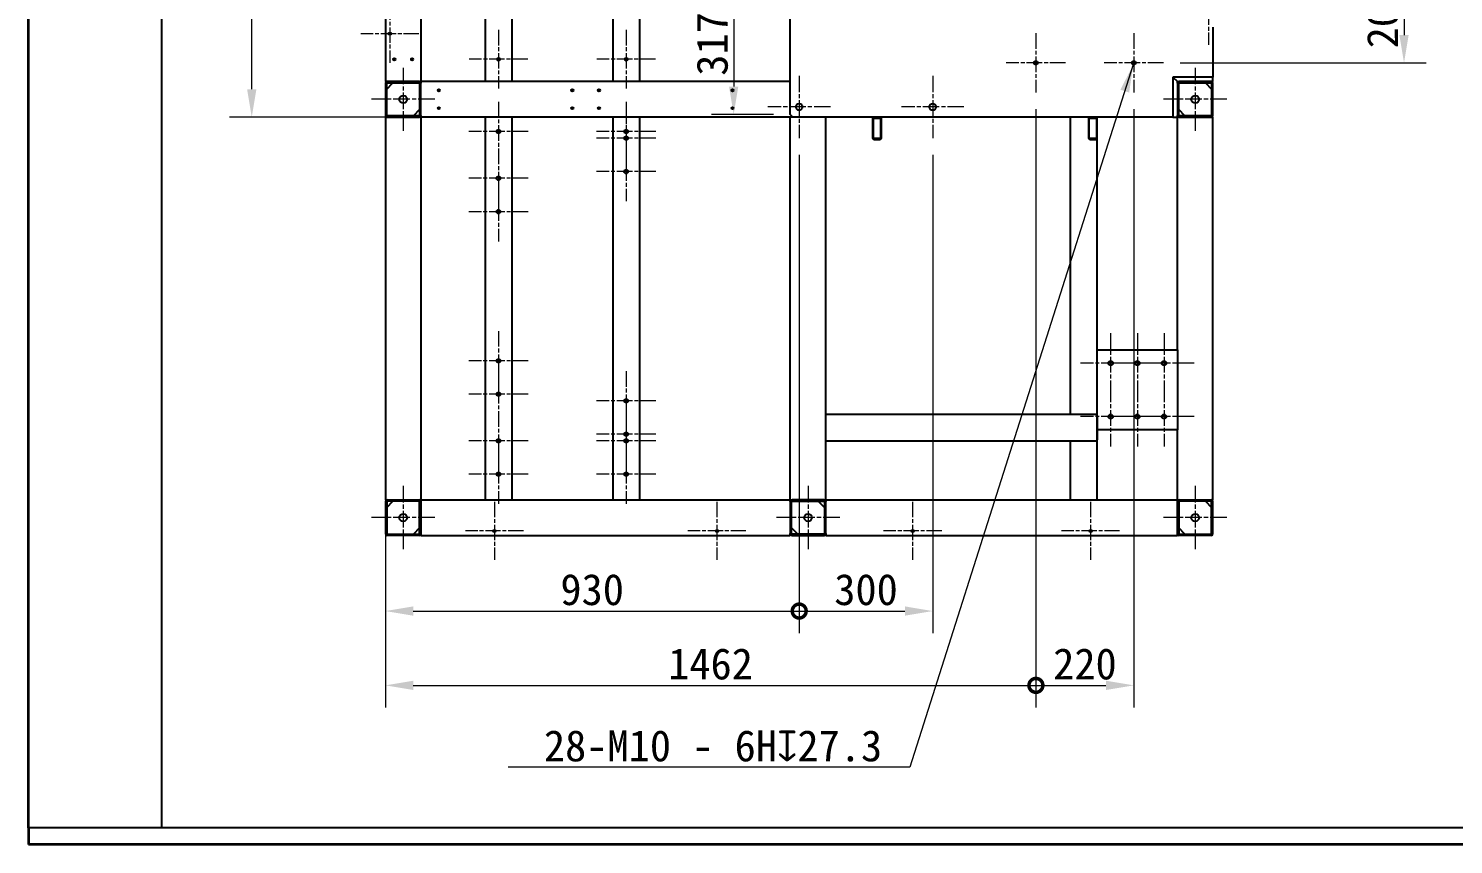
# Model space of a CAD drawing. Header units: millimetres. Extents: x 150 to 14713, y 137 to 10363.
# Drawn here: x 150 to 3353, y 137 to 1971 of the extents above; entities that cross this region are included whole.
import ezdxf

# ---------------------------------------------------------------- set-up
doc = ezdxf.new("R2010")
doc.units = ezdxf.units.MM
doc.header["$LTSCALE"] = 25
doc.linetypes.add('CHAIN', pattern=[0.3543, 0.2362, -0.0295, 0.0591, -0.0295])
for name, color, linetype, lineweight, true_color in [('中心标记 (ISO)', 1, 'CHAIN', 18, 0xff0000), ('尺寸 (ISO)', 7, 'Continuous', 18, 0x008000), ('符号 (ISO)', 7, 'Continuous', 18, 0x008000)]:
    doc.layers.add(name, color=color, linetype=linetype, lineweight=lineweight, true_color=true_color)
doc.layers.add('可见 (ISO)', color=7, linetype='Continuous', lineweight=25)
doc.layers.add('图框 (ISO)', color=7, linetype='Continuous', lineweight=35)
doc.styles.add('文本样式74', font='SimSun.ttf')
doc.styles.add('最新国标', font='simfang.ttf')
doc.dimstyles.new('默认 (GB)', dxfattribs={"dimscale": 25, "dimtxt": 2.8, "dimasz": 2.5, "dimexe": 2, "dimexo": 1.5, "dimgap": 0.5, "dimtad": 1, "dimtoh": 1, "dimdsep": 46, "dimtxsty": '最新国标', "dimcen": 0.09, "dimdle": 10, "dimclrd": 256, "dimclre": 256, "dimclrt": 256, "dimaunit": 1, "dimadec": 3, "dimazin": 2, "dimtfac": 0.535714, "dimtdec": 3, "dimtmove": 0, "dimatfit": 3, "dimfxl": 0, "dimtolj": 1, "dimlwd": -1, "dimlwe": -1, "dimarcsym": 0})
doc.dimstyles.new('默认 (GB)$7', dxfattribs={"dimscale": 25, "dimtxt": 2.8, "dimasz": 2.5, "dimexe": 2, "dimexo": 1.5, "dimgap": 0.5, "dimtad": 1, "dimtoh": 1, "dimdsep": 46, "dimtxsty": '最新国标', "dimcen": 0.09, "dimdle": 10, "dimclrd": 256, "dimclre": 256, "dimclrt": 256, "dimaunit": 1, "dimadec": 3, "dimazin": 2, "dimtfac": 0.535714, "dimtdec": 3, "dimtmove": 0, "dimatfit": 3, "dimfxl": 0, "dimtolj": 1, "dimlwd": -1, "dimlwe": -1, "dimarcsym": 0})

# ---------------------------------------------------------------- blocks, each defined once
blk = doc.blocks.new('图框 最新国标')
at = {"layer": '图框 (ISO)'}
for p, q in [((6, 7), (6, 414.5)), ((6, 7), (6, 5.5)), ((6, 7), (6, 5.5)), ((588.5, 5.5), (6, 5.5))]:
    blk.add_line(p, q, dxfattribs=at)
at = {"layer": '图框 (ISO)', "color": 7, "linetype": 'Continuous', "lineweight": 25}
for p, q in [((18, 7), (18, 413)), ((587, 7), (6, 7)), ((587, 7), (18, 7))]:
    blk.add_line(p, q, dxfattribs=at)
at = {"layer": '图框 (ISO)', "style": '文本样式74'}
blk.add_attdef('零件代号_001', (44.45, 410.25), '', height=2.5, rotation=180, dxfattribs=at)
blk = doc.blocks.new('*D110')
at = {"layer": 'Defpoints', "color": 0, "transparency": 16777216}
for p in [(651.8, 2947.1), (1032.2, 2947.1), (1032.2, 1772.1)]:
    blk.add_point(p, dxfattribs=at)
at = {"layer": '尺寸 (ISO)', "color": 116, "true_color": 0x00803f, "transparency": 16777216}
for p, q in [((994.7, 2947.1), (601.8, 2947.1)), ((651.8, 1834.6), (651.8, 2884.6)), ((994.7, 1772.1), (601.8, 1772.1))]:
    blk.add_line(p, q, dxfattribs=at)
for points in [[(641.4, 2884.6), (662.2, 2884.6), (651.8, 2947.1)], [(641.4, 1834.6), (662.2, 1834.6), (651.8, 1772.1)]]:
    blk.add_solid(points, dxfattribs=at)
at = {"layer": '尺寸 (ISO)', "transparency": 16777216, "insert": (603.9, 2359.6), "char_height": 70, "attachment_point": 5, "rotation": 90, "style": '最新国标'}
blk.add_mtext('\\A1;1175', dxfattribs=at)
blk = doc.blocks.new('*D125')
at = {"layer": 'Defpoints', "color": 0, "transparency": 16777216}
for p in [(1812, 2095.1), (1734.9, 1778.1), (1862.2, 1778.1)]:
    blk.add_point(p, dxfattribs=at)
at = {"layer": '尺寸 (ISO)', "color": 116, "true_color": 0x00803f, "transparency": 16777216}
for p, q in [((1774.5, 2095.1), (1684.9, 2095.1)), ((1734.9, 2032.6), (1734.9, 1840.6)), ((1824.7, 1778.1), (1684.9, 1778.1))]:
    blk.add_line(p, q, dxfattribs=at)
for points in [[(1724.5, 2032.6), (1745.3, 2032.6), (1734.9, 2095.1)], [(1724.5, 1840.6), (1745.3, 1840.6), (1734.9, 1778.1)]]:
    blk.add_solid(points, dxfattribs=at)
at = {"layer": '尺寸 (ISO)', "transparency": 16777216, "insert": (1687, 1936.6), "char_height": 70, "attachment_point": 5, "rotation": 90, "style": '最新国标'}
blk.add_mtext('\\A1;317', dxfattribs=at)
blk = doc.blocks.new('*D127')
at = {"layer": 'Defpoints', "color": 0, "transparency": 16777216}
for p in [(2700.8, 2102.1), (2700.8, 1894.1), (3241.6, 1894.1)]:
    blk.add_point(p, dxfattribs=at)
at = {"layer": '尺寸 (ISO)', "color": 116, "true_color": 0x00803f, "transparency": 16777216}
for p, q in [((2738.3, 2102.1), (3291.6, 2102.1)), ((3241.6, 2039.6), (3241.6, 1956.6)), ((2738.3, 1894.1), (3291.6, 1894.1))]:
    blk.add_line(p, q, dxfattribs=at)
for points in [[(3231.2, 2039.6), (3252, 2039.6), (3241.6, 2102.1)], [(3231.2, 1956.6), (3252, 1956.6), (3241.6, 1894.1)]]:
    blk.add_solid(points, dxfattribs=at)
at = {"layer": '尺寸 (ISO)', "transparency": 16777216, "insert": (3193.7, 1998.1), "char_height": 70, "attachment_point": 5, "rotation": 90, "style": '最新国标'}
blk.add_mtext('\\A1;208', dxfattribs=at)
blk = doc.blocks.new('_DotSmall')
at = {"color": 0, "linetype": 'ByBlock', "const_width": 0.5}
blk.add_lwpolyline([(-0.0625, 0, 1), (0.0625, 0, 1)], format="xyb", close=True, dxfattribs=at)
blk = doc.blocks.new('*D129')
at = {"layer": 'Defpoints', "color": 0, "transparency": 16777216}
for p in [(1882.2, 1725), (952.2, 912.1), (1882.2, 662.1)]:
    blk.add_point(p, dxfattribs=at)
at = {"layer": '尺寸 (ISO)', "color": 116, "true_color": 0x00803f, "transparency": 16777216}
for p, q in [((1882.2, 1687.5), (1882.2, 612.1)), ((952.2, 874.6), (952.2, 612.1)), ((1014.7, 662.1), (1882.2, 662.1))]:
    blk.add_line(p, q, dxfattribs=at)
blk.add_solid([(1014.7, 672.6), (1014.7, 651.7), (952.2, 662.1)], dxfattribs=at)
at = {"layer": '尺寸 (ISO)', "color": 116, "true_color": 0x00803f, "transparency": 16777216, "xscale": 62.5, "yscale": 62.5, "zscale": 62.5}
blk.add_blockref('_DotSmall', (1882.2, 662.1), dxfattribs=at)
at = {"layer": '尺寸 (ISO)', "transparency": 16777216, "insert": (1416.9, 710), "char_height": 70, "attachment_point": 5, "style": '最新国标'}
blk.add_mtext('\\A1;930', dxfattribs=at)
blk = doc.blocks.new('*D130')
at = {"layer": 'Defpoints', "color": 0, "transparency": 16777216}
for p in [(1882.2, 1725), (2182.2, 1725), (2182.2, 662.1)]:
    blk.add_point(p, dxfattribs=at)
at = {"layer": '尺寸 (ISO)', "color": 116, "true_color": 0x00803f, "transparency": 16777216}
for p, q in [((1882.2, 1687.5), (1882.2, 612.1)), ((2182.2, 1687.5), (2182.2, 612.1)), ((1882.2, 662.1), (2119.7, 662.1))]:
    blk.add_line(p, q, dxfattribs=at)
blk.add_solid([(2119.7, 672.6), (2119.7, 651.7), (2182.2, 662.1)], dxfattribs=at)
at = {"layer": '尺寸 (ISO)', "color": 116, "true_color": 0x00803f, "transparency": 16777216, "xscale": 62.5, "yscale": 62.5, "zscale": 62.5, "rotation": 180}
blk.add_blockref('_DotSmall', (1882.2, 662.1), dxfattribs=at)
at = {"layer": '尺寸 (ISO)', "transparency": 16777216, "insert": (2032.4, 710), "char_height": 70, "attachment_point": 5, "style": '最新国标'}
blk.add_mtext('\\A1;300', dxfattribs=at)
blk = doc.blocks.new('*D131')
at = {"layer": 'Defpoints', "color": 0, "transparency": 16777216}
for p in [(2414.2, 1827.5), (952.2, 912.1), (2414.2, 495.1)]:
    blk.add_point(p, dxfattribs=at)
at = {"layer": '尺寸 (ISO)', "color": 116, "true_color": 0x00803f, "transparency": 16777216}
for p, q in [((2414.2, 1790), (2414.2, 445.1)), ((952.2, 874.6), (952.2, 445.1)), ((1014.7, 495.1), (2414.2, 495.1))]:
    blk.add_line(p, q, dxfattribs=at)
blk.add_solid([(1014.7, 505.5), (1014.7, 484.7), (952.2, 495.1)], dxfattribs=at)
at = {"layer": '尺寸 (ISO)', "color": 116, "true_color": 0x00803f, "transparency": 16777216, "xscale": 62.5, "yscale": 62.5, "zscale": 62.5}
blk.add_blockref('_DotSmall', (2414.2, 495.1), dxfattribs=at)
at = {"layer": '尺寸 (ISO)', "transparency": 16777216, "insert": (1682.9, 543), "char_height": 70, "attachment_point": 5, "style": '最新国标'}
blk.add_mtext('\\A1;1462', dxfattribs=at)
blk = doc.blocks.new('*D132')
at = {"layer": 'Defpoints', "color": 0, "transparency": 16777216}
for p in [(2414.2, 1827.5), (2634.2, 1827.5), (2634.2, 495.1)]:
    blk.add_point(p, dxfattribs=at)
at = {"layer": '尺寸 (ISO)', "color": 116, "true_color": 0x00803f, "transparency": 16777216}
for p, q in [((2414.2, 1790), (2414.2, 445.1)), ((2634.2, 1790), (2634.2, 445.1)), ((2414.2, 495.1), (2571.7, 495.1))]:
    blk.add_line(p, q, dxfattribs=at)
blk.add_solid([(2571.7, 505.5), (2571.7, 484.7), (2634.2, 495.1)], dxfattribs=at)
at = {"layer": '尺寸 (ISO)', "color": 116, "true_color": 0x00803f, "transparency": 16777216, "xscale": 62.5, "yscale": 62.5, "zscale": 62.5, "rotation": 180}
blk.add_blockref('_DotSmall', (2414.2, 495.1), dxfattribs=at)
at = {"layer": '尺寸 (ISO)', "transparency": 16777216, "insert": (2524.4, 543), "char_height": 70, "attachment_point": 5, "style": '最新国标'}
blk.add_mtext('\\A1;220', dxfattribs=at)

msp = doc.modelspace()

# ---------------------------------------------------------------- linework, layer by layer
at = {"layer": '中心标记 (ISO)', "ltscale": 5.800403}
for p, q in [((2802.154, 2064.892), (2802.154, 1934.392)), ((962.154, 2024.892), (962.154, 1894.392)), ((1027.404, 1959.642), (896.904, 1959.642)), ((1197.154, 907.392), (1197.154, 776.892)), ((1697.154, 907.392), (1697.154, 776.892)), ((2137.154, 907.392), (2137.154, 776.892)), ((2537.154, 907.392), (2537.154, 776.892)), ((1262.404, 842.142), (1131.904, 842.142)), ((1762.404, 842.142), (1631.904, 842.142)), ((2202.404, 842.142), (2071.904, 842.142)), ((2602.404, 842.142), (2471.904, 842.142))]:
    msp.add_line(p, q, dxfattribs=at)
at = {"layer": '中心标记 (ISO)', "ltscale": 5.851385}
for p, q in [((1206.154, 1967.965), (1206.154, 1836.318)), ((1493.154, 1967.965), (1493.154, 1836.318)), ((1271.977, 1902.142), (1140.33, 1902.142)), ((1558.977, 1902.142), (1427.33, 1902.142))]:
    msp.add_line(p, q, dxfattribs=at)
at = {"layer": '中心标记 (ISO)', "ltscale": 5.928236}
for p, q in [((2414.154, 1960.83), (2414.154, 1827.454)), ((2634.154, 1960.83), (2634.154, 1827.454)), ((2480.842, 1894.142), (2347.466, 1894.142)), ((2700.842, 1894.142), (2567.466, 1894.142)), ((1206.154, 1806.33), (1206.154, 1672.954)), ((1493.154, 1806.33), (1493.154, 1672.954)), ((1493.154, 1791.33), (1493.154, 1657.954)), ((1272.842, 1739.642), (1139.466, 1739.642)), ((1559.842, 1739.642), (1426.466, 1739.642)), ((1206.154, 1701.33), (1206.154, 1567.954)), ((1559.842, 1724.642), (1426.466, 1724.642)), ((1493.154, 1716.33), (1493.154, 1582.954)), ((1272.842, 1634.642), (1139.466, 1634.642)), ((1559.842, 1649.642), (1426.466, 1649.642)), ((1206.154, 1626.33), (1206.154, 1492.954)), ((1272.842, 1559.642), (1139.466, 1559.642)), ((1206.154, 1291.33), (1206.154, 1157.954)), ((1272.842, 1224.642), (1139.466, 1224.642)), ((1206.154, 1216.33), (1206.154, 1082.954)), ((1493.154, 1201.33), (1493.154, 1067.954)), ((1272.842, 1149.642), (1139.466, 1149.642)), ((1559.842, 1134.642), (1426.466, 1134.642)), ((1493.154, 1126.33), (1493.154, 992.954)), ((1206.154, 1111.33), (1206.154, 977.954)), ((1493.154, 1111.33), (1493.154, 977.954)), ((1559.842, 1059.642), (1426.466, 1059.642)), ((1272.842, 1044.642), (1139.466, 1044.642)), ((1206.154, 1036.33), (1206.154, 902.954)), ((1559.842, 1044.642), (1426.466, 1044.642)), ((1493.154, 1036.33), (1493.154, 902.954)), ((1272.842, 969.642), (1139.466, 969.642)), ((1559.842, 969.642), (1426.466, 969.642))]:
    msp.add_line(p, q, dxfattribs=at)
at = {"layer": '中心标记 (ISO)', "ltscale": 6.324626}
for p, q in [((992.154, 1883.289), (992.154, 1740.995)), ((2772.154, 1883.289), (2772.154, 1740.995)), ((1063.301, 1812.142), (921.007, 1812.142)), ((2843.301, 1812.142), (2701.007, 1812.142)), ((992.154, 943.289), (992.154, 800.995)), ((1902.154, 943.289), (1902.154, 800.995)), ((2772.154, 943.289), (2772.154, 800.995)), ((1063.301, 872.142), (921.007, 872.142)), ((1973.301, 872.142), (1831.007, 872.142)), ((2843.301, 872.142), (2701.007, 872.142))]:
    msp.add_line(p, q, dxfattribs=at)
at = {"layer": '中心标记 (ISO)', "ltscale": 6.235714}
for p, q in [((1882.154, 1865.289), (1882.154, 1724.995)), ((2182.154, 1865.289), (2182.154, 1724.995)), ((1952.301, 1795.142), (1812.007, 1795.142)), ((2252.301, 1795.142), (2112.007, 1795.142))]:
    msp.add_line(p, q, dxfattribs=at)
at = {"layer": '中心标记 (ISO)', "ltscale": 6.005132}
for p, q in [((2582.154, 1286.695), (2582.154, 1151.589)), ((2642.154, 1286.695), (2642.154, 1151.589)), ((2702.154, 1286.695), (2702.154, 1151.589)), ((2649.707, 1219.142), (2514.601, 1219.142)), ((2709.707, 1219.142), (2574.601, 1219.142)), ((2769.707, 1219.142), (2634.601, 1219.142)), ((2582.154, 1166.695), (2582.154, 1031.589)), ((2642.154, 1166.695), (2642.154, 1031.589)), ((2702.154, 1166.695), (2702.154, 1031.589)), ((2649.707, 1099.142), (2514.601, 1099.142)), ((2709.707, 1099.142), (2574.601, 1099.142)), ((2769.707, 1099.142), (2634.601, 1099.142))]:
    msp.add_line(p, q, dxfattribs=at)
at = {"layer": '可见 (ISO)'}
for p, q in [((952.154, 2867.142), (952.154, 1852.142)), ((1032.154, 2867.142), (1032.154, 1852.142)), ((1236.154, 2867.142), (1236.154, 1852.142)), ((1463.154, 2867.142), (1463.154, 1852.142)), ((1523.154, 2867.142), (1523.154, 1852.142)), ((1176.154, 2222.142), (1176.154, 1852.142)), ((1862.154, 1778.142), (1862.154, 2126.142)), ((2812.154, 1974.642), (2812.154, 1862.142)), ((2812.154, 1862.142), (2722.154, 1862.142)), ((2722.154, 1862.142), (2732.154, 1852.142)), ((2722.154, 1862.142), (2722.154, 1772.142)), ((2812.154, 1852.142), (2812.154, 1862.142)), ((952.154, 1852.142), (956.154, 1852.142)), ((952.154, 1848.142), (952.154, 1776.142)), ((955.154, 1835.142), (969.154, 1849.142)), ((955.154, 1776.142), (955.154, 1848.142)), ((1028.154, 1852.142), (956.154, 1852.142)), ((956.154, 1849.142), (1028.154, 1849.142)), ((1028.154, 1852.142), (1032.154, 1852.142)), ((1029.154, 1848.142), (1029.154, 1776.142)), ((1862.154, 1852.142), (1032.154, 1852.142)), ((1032.154, 1852.142), (1032.154, 1848.142)), ((1032.154, 1776.142), (1032.154, 1848.142)), ((2732.154, 1852.142), (2736.154, 1852.142)), ((2732.154, 1848.142), (2732.154, 1852.142)), ((2732.154, 1848.142), (2732.154, 1776.142)), ((2735.154, 1776.142), (2735.154, 1848.142)), ((2808.154, 1852.142), (2736.154, 1852.142)), ((2736.154, 1849.142), (2808.154, 1849.142)), ((2795.154, 1849.142), (2809.154, 1835.142)), ((2808.154, 1852.142), (2812.154, 1852.142)), ((2809.154, 1848.142), (2809.154, 1776.142)), ((2812.154, 1776.142), (2812.154, 1848.142)), ((956.154, 1772.142), (952.154, 1772.142)), ((952.154, 1772.142), (952.154, 912.142)), ((1028.154, 1775.142), (956.154, 1775.142)), ((956.154, 1772.142), (1028.154, 1772.142)), ((1029.154, 1789.142), (1015.154, 1775.142)), ((1032.154, 1772.142), (1028.154, 1772.142)), ((1032.154, 1776.142), (1032.154, 1772.142)), ((1032.154, 1772.142), (1032.154, 912.142)), ((1868.154, 1772.142), (1032.154, 1772.142)), ((1176.154, 1772.142), (1176.154, 912.142)), ((1236.154, 1772.142), (1236.154, 912.142)), ((1463.154, 1772.142), (1463.154, 912.142)), ((1523.154, 1772.142), (1523.154, 912.142)), ((1868.154, 1772.142), (1862.154, 1778.142)), ((1862.154, 912.142), (1862.154, 1772.142)), ((2722.154, 1772.142), (1868.154, 1772.142)), ((1942.154, 912.142), (1942.154, 1772.142)), ((2047.154, 1769.142), (2047.154, 1725.142)), ((2049.154, 1725.142), (2049.154, 1769.142)), ((2050.154, 1770.142), (2064.154, 1770.142)), ((2065.154, 1769.142), (2065.154, 1725.142)), ((2067.154, 1725.142), (2067.154, 1769.142)), ((2492.154, 1104.142), (2492.154, 1772.142)), ((2532.154, 1769.142), (2532.154, 1725.142)), ((2534.154, 1725.142), (2534.154, 1769.142)), ((2535.154, 1770.142), (2549.154, 1770.142)), ((2550.154, 1769.142), (2550.154, 1725.142)), ((2552.154, 1769.142), (2552.154, 1772.142)), ((2552.154, 1725.142), (2552.154, 1769.142)), ((2722.154, 1772.142), (2732.154, 1772.142)), ((2732.154, 1772.142), (2732.154, 1776.142)), ((2736.154, 1772.142), (2732.154, 1772.142)), ((2732.154, 1249.142), (2732.154, 1772.142)), ((2749.154, 1775.142), (2735.154, 1789.142)), ((2808.154, 1775.142), (2736.154, 1775.142)), ((2736.154, 1772.142), (2808.154, 1772.142)), ((2812.154, 1772.142), (2808.154, 1772.142)), ((2812.154, 912.142), (2812.154, 1772.142)), ((2064.154, 1724.142), (2050.154, 1724.142)), ((2050.154, 1722.142), (2064.154, 1722.142)), ((2549.154, 1724.142), (2535.154, 1724.142)), ((2535.154, 1722.142), (2549.154, 1722.142)), ((2552.154, 1249.142), (2552.154, 1725.142)), ((2552.154, 1249.142), (2732.154, 1249.142)), ((2552.154, 1101.142), (2552.154, 1249.142)), ((2732.154, 1249.142), (2732.154, 1069.142)), ((2549.154, 1104.142), (1942.154, 1104.142)), ((2552.154, 1101.142), (2552.154, 1047.142)), ((2552.154, 1047.142), (2552.154, 1101.142)), ((2732.154, 1069.142), (2552.154, 1069.142)), ((2732.154, 912.142), (2732.154, 1069.142)), ((2549.154, 1044.142), (1942.154, 1044.142)), ((2492.154, 912.142), (2492.154, 1044.142)), ((2552.154, 912.142), (2552.154, 1047.142)), ((952.154, 912.142), (956.154, 912.142)), ((952.154, 908.142), (952.154, 836.142)), ((955.154, 895.142), (969.154, 909.142)), ((955.154, 908.142), (955.154, 836.142)), ((956.154, 912.142), (1028.154, 912.142)), ((1028.154, 909.142), (956.154, 909.142)), ((1028.154, 912.142), (1032.154, 912.142)), ((1029.154, 836.142), (1029.154, 908.142)), ((1032.154, 912.142), (1032.154, 908.142)), ((1032.154, 912.142), (1862.154, 912.142)), ((1032.154, 908.142), (1032.154, 836.142)), ((1862.154, 908.142), (1862.154, 912.142)), ((1862.154, 912.142), (1866.154, 912.142)), ((1862.154, 908.142), (1862.154, 836.142)), ((1865.154, 836.142), (1865.154, 908.142)), ((1938.154, 912.142), (1866.154, 912.142)), ((1866.154, 909.142), (1938.154, 909.142)), ((1925.154, 909.142), (1939.154, 895.142)), ((1938.154, 912.142), (1942.154, 912.142)), ((1939.154, 908.142), (1939.154, 836.142)), ((1942.154, 912.142), (1942.154, 908.142)), ((1942.154, 912.142), (2732.154, 912.142)), ((1942.154, 836.142), (1942.154, 908.142)), ((2732.154, 912.142), (2736.154, 912.142)), ((2732.154, 908.142), (2732.154, 912.142)), ((2732.154, 836.142), (2732.154, 908.142)), ((2735.154, 908.142), (2735.154, 836.142)), ((2736.154, 912.142), (2808.154, 912.142)), ((2808.154, 909.142), (2736.154, 909.142)), ((2795.154, 909.142), (2809.154, 895.142)), ((2808.154, 912.142), (2812.154, 912.142)), ((2809.154, 836.142), (2809.154, 908.142)), ((2812.154, 836.142), (2812.154, 908.142)), ((956.154, 835.142), (1028.154, 835.142)), ((1029.154, 849.142), (1015.154, 835.142)), ((1032.154, 836.142), (1032.154, 832.142)), ((1862.154, 832.142), (1862.154, 836.142)), ((1879.154, 835.142), (1865.154, 849.142)), ((1938.154, 835.142), (1866.154, 835.142)), ((1942.154, 836.142), (1942.154, 832.142)), ((2732.154, 832.142), (2732.154, 836.142)), ((2749.154, 835.142), (2735.154, 849.142)), ((2736.154, 835.142), (2808.154, 835.142)), ((1028.154, 832.142), (956.154, 832.142)), ((1032.154, 832.142), (1862.154, 832.142)), ((1866.154, 832.142), (1938.154, 832.142)), ((1942.154, 832.142), (2732.154, 832.142)), ((2808.154, 832.142), (2736.154, 832.142))]:
    msp.add_line(p, q, dxfattribs=at)
for centre, radius in [((962.154, 1959.642), 2.75), ((972.154, 1902.142), 2.458), ((1012.154, 1902.142), 2.458), ((1206.154, 1902.142), 3.324), ((1493.154, 1902.142), 3.324), ((2414.154, 1894.142), 4.188), ((2634.154, 1894.142), 4.188), ((1072.154, 1832.142), 2.459), ((1372.154, 1832.142), 2.459), ((1432.154, 1832.142), 2.459), ((1732.154, 1832.142), 2.459), ((992.154, 1812.142), 8.647), ((1072.154, 1792.142), 2.459), ((1372.154, 1792.142), 2.459), ((1432.154, 1792.142), 2.459), ((1732.154, 1792.142), 2.459), ((1882.154, 1795.142), 7.647), ((2182.154, 1795.142), 7.647), ((2772.154, 1812.142), 8.647), ((1206.154, 1739.642), 4.188), ((1493.154, 1739.642), 4.188), ((1493.154, 1724.642), 4.188), ((1206.154, 1634.642), 4.188), ((1493.154, 1649.642), 4.188), ((1206.154, 1559.642), 4.188), ((1206.154, 1224.642), 4.188), ((2582.154, 1219.142), 5.053), ((2642.154, 1219.142), 5.053), ((2702.154, 1219.142), 5.053), ((1206.154, 1149.642), 4.188), ((1493.154, 1134.642), 4.188), ((2582.154, 1099.142), 5.053), ((2642.154, 1099.142), 5.053), ((2702.154, 1099.142), 5.053), ((1493.154, 1059.642), 4.188), ((1206.154, 1044.642), 4.188), ((1493.154, 1044.642), 4.188), ((1206.154, 969.642), 4.188), ((1493.154, 969.642), 4.188), ((992.154, 872.142), 8.647), ((1902.154, 872.142), 8.647), ((2772.154, 872.142), 8.647), ((1197.154, 842.142), 2.75), ((1697.154, 842.142), 2.75), ((2137.154, 842.142), 2.75), ((2537.154, 842.142), 2.75)]:
    msp.add_circle(centre, radius, dxfattribs=at)
for centre, radius, start, end in [((956.154, 1848.142), 4, 90, 180), ((956.154, 1848.142), 1, 90, 180), ((1028.154, 1848.142), 4, 0, 90), ((1028.154, 1848.142), 1, 0, 90), ((2736.154, 1848.142), 4, 90, 180), ((2736.154, 1848.142), 1, 90, 180), ((2808.154, 1848.142), 4, 0, 90), ((2808.154, 1848.142), 1, 0, 90), ((956.154, 1776.142), 4, 180, 270), ((956.154, 1776.142), 1, 180, 270), ((1028.154, 1776.142), 4, 270, 0), ((1028.154, 1776.142), 1, 270, 0), ((2050.154, 1769.142), 3, 90, 180), ((2050.154, 1769.142), 1, 90, 180), ((2064.154, 1769.142), 3, 0, 90), ((2064.154, 1769.142), 1, 0, 90), ((2535.154, 1769.142), 3, 90, 180), ((2535.154, 1769.142), 1, 90, 180), ((2549.154, 1769.142), 3, 0, 90), ((2549.154, 1769.142), 1, 0, 90), ((2736.154, 1776.142), 4, 180, 270), ((2736.154, 1776.142), 1, 180, 270), ((2808.154, 1776.142), 4, 270, 0), ((2808.154, 1776.142), 1, 270, 0), ((2050.154, 1725.142), 3, 180, 270), ((2050.154, 1725.142), 1, 180, 270), ((2064.154, 1725.142), 1, 270, 0), ((2064.154, 1725.142), 3, 270, 0), ((2535.154, 1725.142), 3, 180, 270), ((2535.154, 1725.142), 1, 180, 270), ((2549.154, 1725.142), 1, 270, 0), ((2549.154, 1725.142), 3, 270, 0), ((2549.154, 1101.142), 3, 0, 90), ((2549.154, 1101.142), 3, 0, 90), ((2549.154, 1047.142), 3, 270, 0), ((2549.154, 1047.142), 3, 270, 0), ((956.154, 908.142), 4, 90, 180), ((956.154, 908.142), 1, 90, 180), ((1028.154, 908.142), 4, 0, 90), ((1028.154, 908.142), 1, 0, 90), ((1866.154, 908.142), 4, 90, 180), ((1866.154, 908.142), 1, 90, 180), ((1938.154, 908.142), 4, 0, 90), ((1938.154, 908.142), 1, 0, 90), ((2736.154, 908.142), 4, 90, 180), ((2736.154, 908.142), 1, 90, 180), ((2808.154, 908.142), 4, 0, 90), ((2808.154, 908.142), 1, 0, 90), ((956.154, 836.142), 4, 180, 270), ((956.154, 836.142), 1, 180, 270), ((1028.154, 836.142), 4, 270, 0), ((1028.154, 836.142), 1, 270, 0), ((1866.154, 836.142), 4, 180, 270), ((1866.154, 836.142), 1, 180, 270), ((1938.154, 836.142), 1, 270, 0), ((1938.154, 836.142), 4, 270, 0), ((2736.154, 836.142), 4, 180, 270), ((2736.154, 836.142), 1, 180, 270), ((2808.154, 836.142), 4, 270, 0), ((2808.154, 836.142), 1, 270, 0)]:
    msp.add_arc(centre, radius, start, end, dxfattribs=at)

# ---------------------------------------------------------------- block references
at = {"xscale": 25, "yscale": 25, "zscale": 25}
msp.add_blockref('图框 最新国标', (0, 0), dxfattribs=at)

# ---------------------------------------------------------------- texts
at = {"layer": '符号 (ISO)', "insert": (2068.622, 323.247), "char_height": 70, "width": 876.26243, "attachment_point": 9, "line_spacing_factor": 0.49, "style": '最新国标'}
msp.add_mtext('28-M10 - 6H\\fAIGDT|b0|i0;{\\H70.0000;x}\\fFangSong|b0|i0;{\\H70.0000;27.3}', dxfattribs=at)

# ---------------------------------------------------------------- dimensions: what is measured, and where the dimension line sits
at = {"layer": '尺寸 (ISO)', "color": 116, "true_color": 0x00803f}
for base, p1, p2, angle, override, picture, middle in [((651.823, 2947.142), (1032.154, 1772.142), (1032.154, 2947.142), 90, {"dimgap": 0.5, "dimtoh": 0, "dimdec": 2, "dimtol": 0, "dimlim": 0, "dimtp": 0, "dimtm": 0, "dimtdec": 3, "dimtofl": 0, "dimatfit": 1}, '*D110', (651.823, 2359.642)), ((1734.874, 1778.142), (1812.007, 2095.142), (1862.154, 1778.142), 90, {"dimgap": 0.5, "dimtoh": 0, "dimdec": 2, "dimtol": 0, "dimlim": 0, "dimtp": 0, "dimtm": 0, "dimtdec": 3, "dimtofl": 0, "dimatfit": 1}, '*D125', (1734.874, 1936.642)), ((3241.602, 1894.142), (2700.842, 2102.142), (2700.842, 1894.142), 90, {"dimgap": 0.5, "dimtoh": 0, "dimdec": 2, "dimtol": 0, "dimlim": 0, "dimtp": 0, "dimtm": 0, "dimtdec": 3, "dimtofl": 0, "dimatfit": 1}, '*D127', (3241.602, 1998.142)), ((2414.154, 495.068), (952.154, 912.142), (2414.154, 1827.454), 180, {"dimgap": 0.5, "dimtoh": 0, "dimdec": 2, "dimblk2": 'DotSmall', "dimsah": 1, "dimdle": 0, "dimtol": 0, "dimlim": 0, "dimtp": 0, "dimtm": 0, "dimtdec": 3, "dimtofl": 0, "dimatfit": 1}, '*D131', (1682.904, 495.068)), ((2634.154, 495.068), (2414.154, 1827.454), (2634.154, 1827.454), 180, {"dimgap": 0.5, "dimtoh": 0, "dimdec": 2, "dimblk1": 'DotSmall', "dimsah": 1, "dimdle": 0, "dimtol": 0, "dimlim": 0, "dimtp": 0, "dimtm": 0, "dimtdec": 3, "dimtofl": 0, "dimatfit": 1}, '*D132', (2524.404, 495.068)), ((1882.154, 662.142), (952.154, 912.142), (1882.154, 1724.995), 180, {"dimgap": 0.5, "dimtoh": 0, "dimdec": 2, "dimblk2": 'DotSmall', "dimsah": 1, "dimdle": 0, "dimtol": 0, "dimlim": 0, "dimtp": 0, "dimtm": 0, "dimtdec": 3, "dimtofl": 0, "dimatfit": 1}, '*D129', (1416.904, 662.142)), ((2182.154, 662.142), (1882.154, 1724.995), (2182.154, 1724.995), 180, {"dimgap": 0.5, "dimtoh": 0, "dimdec": 2, "dimblk1": 'DotSmall', "dimsah": 1, "dimdle": 0, "dimtol": 0, "dimlim": 0, "dimtp": 0, "dimtm": 0, "dimtdec": 3, "dimtofl": 0, "dimatfit": 1}, '*D130', (2032.404, 662.142))]:
    dim = msp.add_linear_dim(base=base, p1=p1, p2=p2, angle=angle, dimstyle='默认 (GB)', override=override, dxfattribs=at)
    dim.commit()
    dim.dimension.update_dxf_attribs({"geometry": picture, "text_midpoint": middle, "dimtype": 160})

# ---------------------------------------------------------------- leaders
at = {"layer": '符号 (ISO)', "annotation_type": 0, "has_hookline": 1, "hookline_direction": 1, "text_width": 840.336}
msp.add_leader([(2632.946, 1890.132), (2131.122, 311.58), (2068.622, 311.58)], dimstyle='默认 (GB)$7', override={"dimgap": 0, "dimtad": 1}, dxfattribs=at)

doc.saveas('drawing.dxf')
